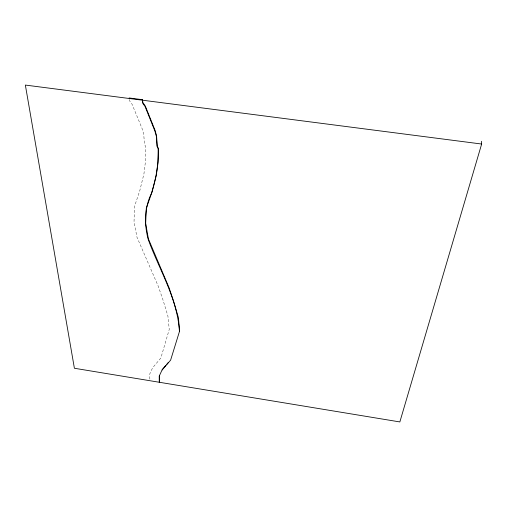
<?xml version="1.0" encoding="UTF-8"?>
<svg xmlns="http://www.w3.org/2000/svg" width="507" height="507" viewBox="0 0 507 507"><rect width="100%" height="100%" fill="white"/><g stroke="black" fill="none" stroke-linecap="round" stroke-linejoin="round"><path stroke-width="0.38" stroke-dasharray="2.54 1.9" d="M129.386 99.467L129.703 100.982L132.074 104.271L142.137 128.683L143.703 134.121L144.514 144.184L145.661 146.631L145.56 160.681L143.931 173.838L139.761 190.79L134.463 206.571L134.038 221.819L136.979 237.238L158.064 285.796L162.779 299.269L167.906 316.013L169.249 329.43L160.858 358.018L152.569 367.879L149.742 374.027L149.863 380.168"/><path stroke-width="0.76" d="M481.65 144.032L399.846 421.932L74.396 368.259L25.35 85.068L481.65 144.032L481.498 141.295M129.076 97.952L142.359 99.664L142.714 103.194L145.053 106.483L154.85 130.901L156.359 136.345L157.037 146.409L158.159 148.855C158.691 163.869 156.042 178.698 151.631 193.009C144.425 207.502 144.077 223.993 148.215 239.431C159.223 269.705 177.564 298.724 179.434 331.584M165.795 365.414L162.303 369.47L159.223 376.118L159.261 382.253M166.79 364.254L168.286 362.518M162.145 369.983L170.612 360.141L179.592 331.065L178.426 317.655L173.495 300.924L168.945 287.456L148.412 238.917L145.667 223.505L146.301 208.263L151.84 192.495L156.264 175.549L158.083 162.398L158.374 148.348L157.252 145.902L156.574 135.838L155.072 130.4L145.287 105.988L142.949 102.699L142.359 99.664M159.388 375.611L159.426 381.739"/></g></svg>
